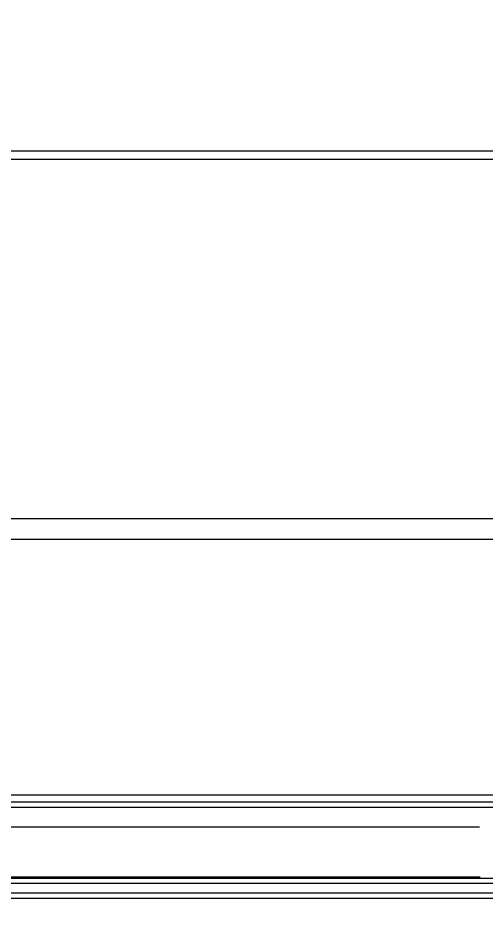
# Model space of a CAD drawing. Header units: millimetres. Extents: x -56261 to 196039, y 9480 to 100001.
# Drawn here: x 117672.2 to 117702.3, y 95852.3 to 95909.5 of the extents above; entities that cross this region are included whole.
import ezdxf

# ---------------------------------------------------------------- set-up
doc = ezdxf.new("R2010")
doc.units = ezdxf.units.MM
doc.set_wipeout_variables(frame=1)
doc.layers.add('SS-AIRCON', color=5, linetype='Continuous')
doc.layers.add('SS-TEXT', color=7, linetype='Continuous')

# ---------------------------------------------------------------- blocks, each defined once
blk = doc.blocks.new('I48T')
at = {"layer": 'SS-AIRCON', "color": 0, "linetype": 'Continuous'}
for p, q in [((580.0736, -170.27954), (-580.0736, -170.27954)), ((-599.9007, -170.76793), (599.9006, -170.76793)), ((599.9006, -171.68208), (-599.9007, -171.68208)), ((578.5326, -172.18017), (-578.5326, -172.18017)), ((210.3008, -172.29772), (126.9009, -172.29772)), ((126.9486, -176.96102), (210.3485, -176.96102)), ((580.0736, -178.82954), (-580.0736, -178.82954)), ((-599.9007, -179.31793), (599.9006, -179.31793)), ((637.5, -180.00001), (-637.5, -180.00001)), ((-637.5, -204.00742), (637.5, -204.00742)), ((-655, -240.5), (655, -240.5))]:
    blk.add_line(p, q, dxfattribs=at)
for points in [[(654.9999, -205.97814), (436.6666, -205.97818), (218.3333, -205.97818), (-0.0001, -205.97814)], [(654.9999, -239.75864), (436.6666, -239.75869), (218.3333, -239.75869), (-0.0001, -239.75864)]]:
    blk.add_open_spline(points, degree=3, dxfattribs=at)
blk = doc.blocks.new('A$C43DE16F2')
blk.add_wipeout([(0, 14550), (0, 0), (29100, 0), (29100, 14550)]).dxf.layer = 'SS-TEXT'
at = {"layer": 'SS-TEXT', "linetype": 'Continuous', "xscale": 1.577261091527505, "yscale": 1.577261091527505, "zscale": 1.577261091527505, "rotation": 180}
blk.add_blockref('I48T', (11081.92, 7128.46), dxfattribs=at)

msp = doc.modelspace()

# ---------------------------------------------------------------- block references
at = {"layer": 'SS-TEXT', "xscale": 0.4331186193392458, "yscale": 0.4331186193392458, "zscale": 0.4331186193392458}
msp.add_blockref('A$C43DE16F2', (112988.861, 92649.191), dxfattribs=at)

doc.saveas('drawing.dxf')
